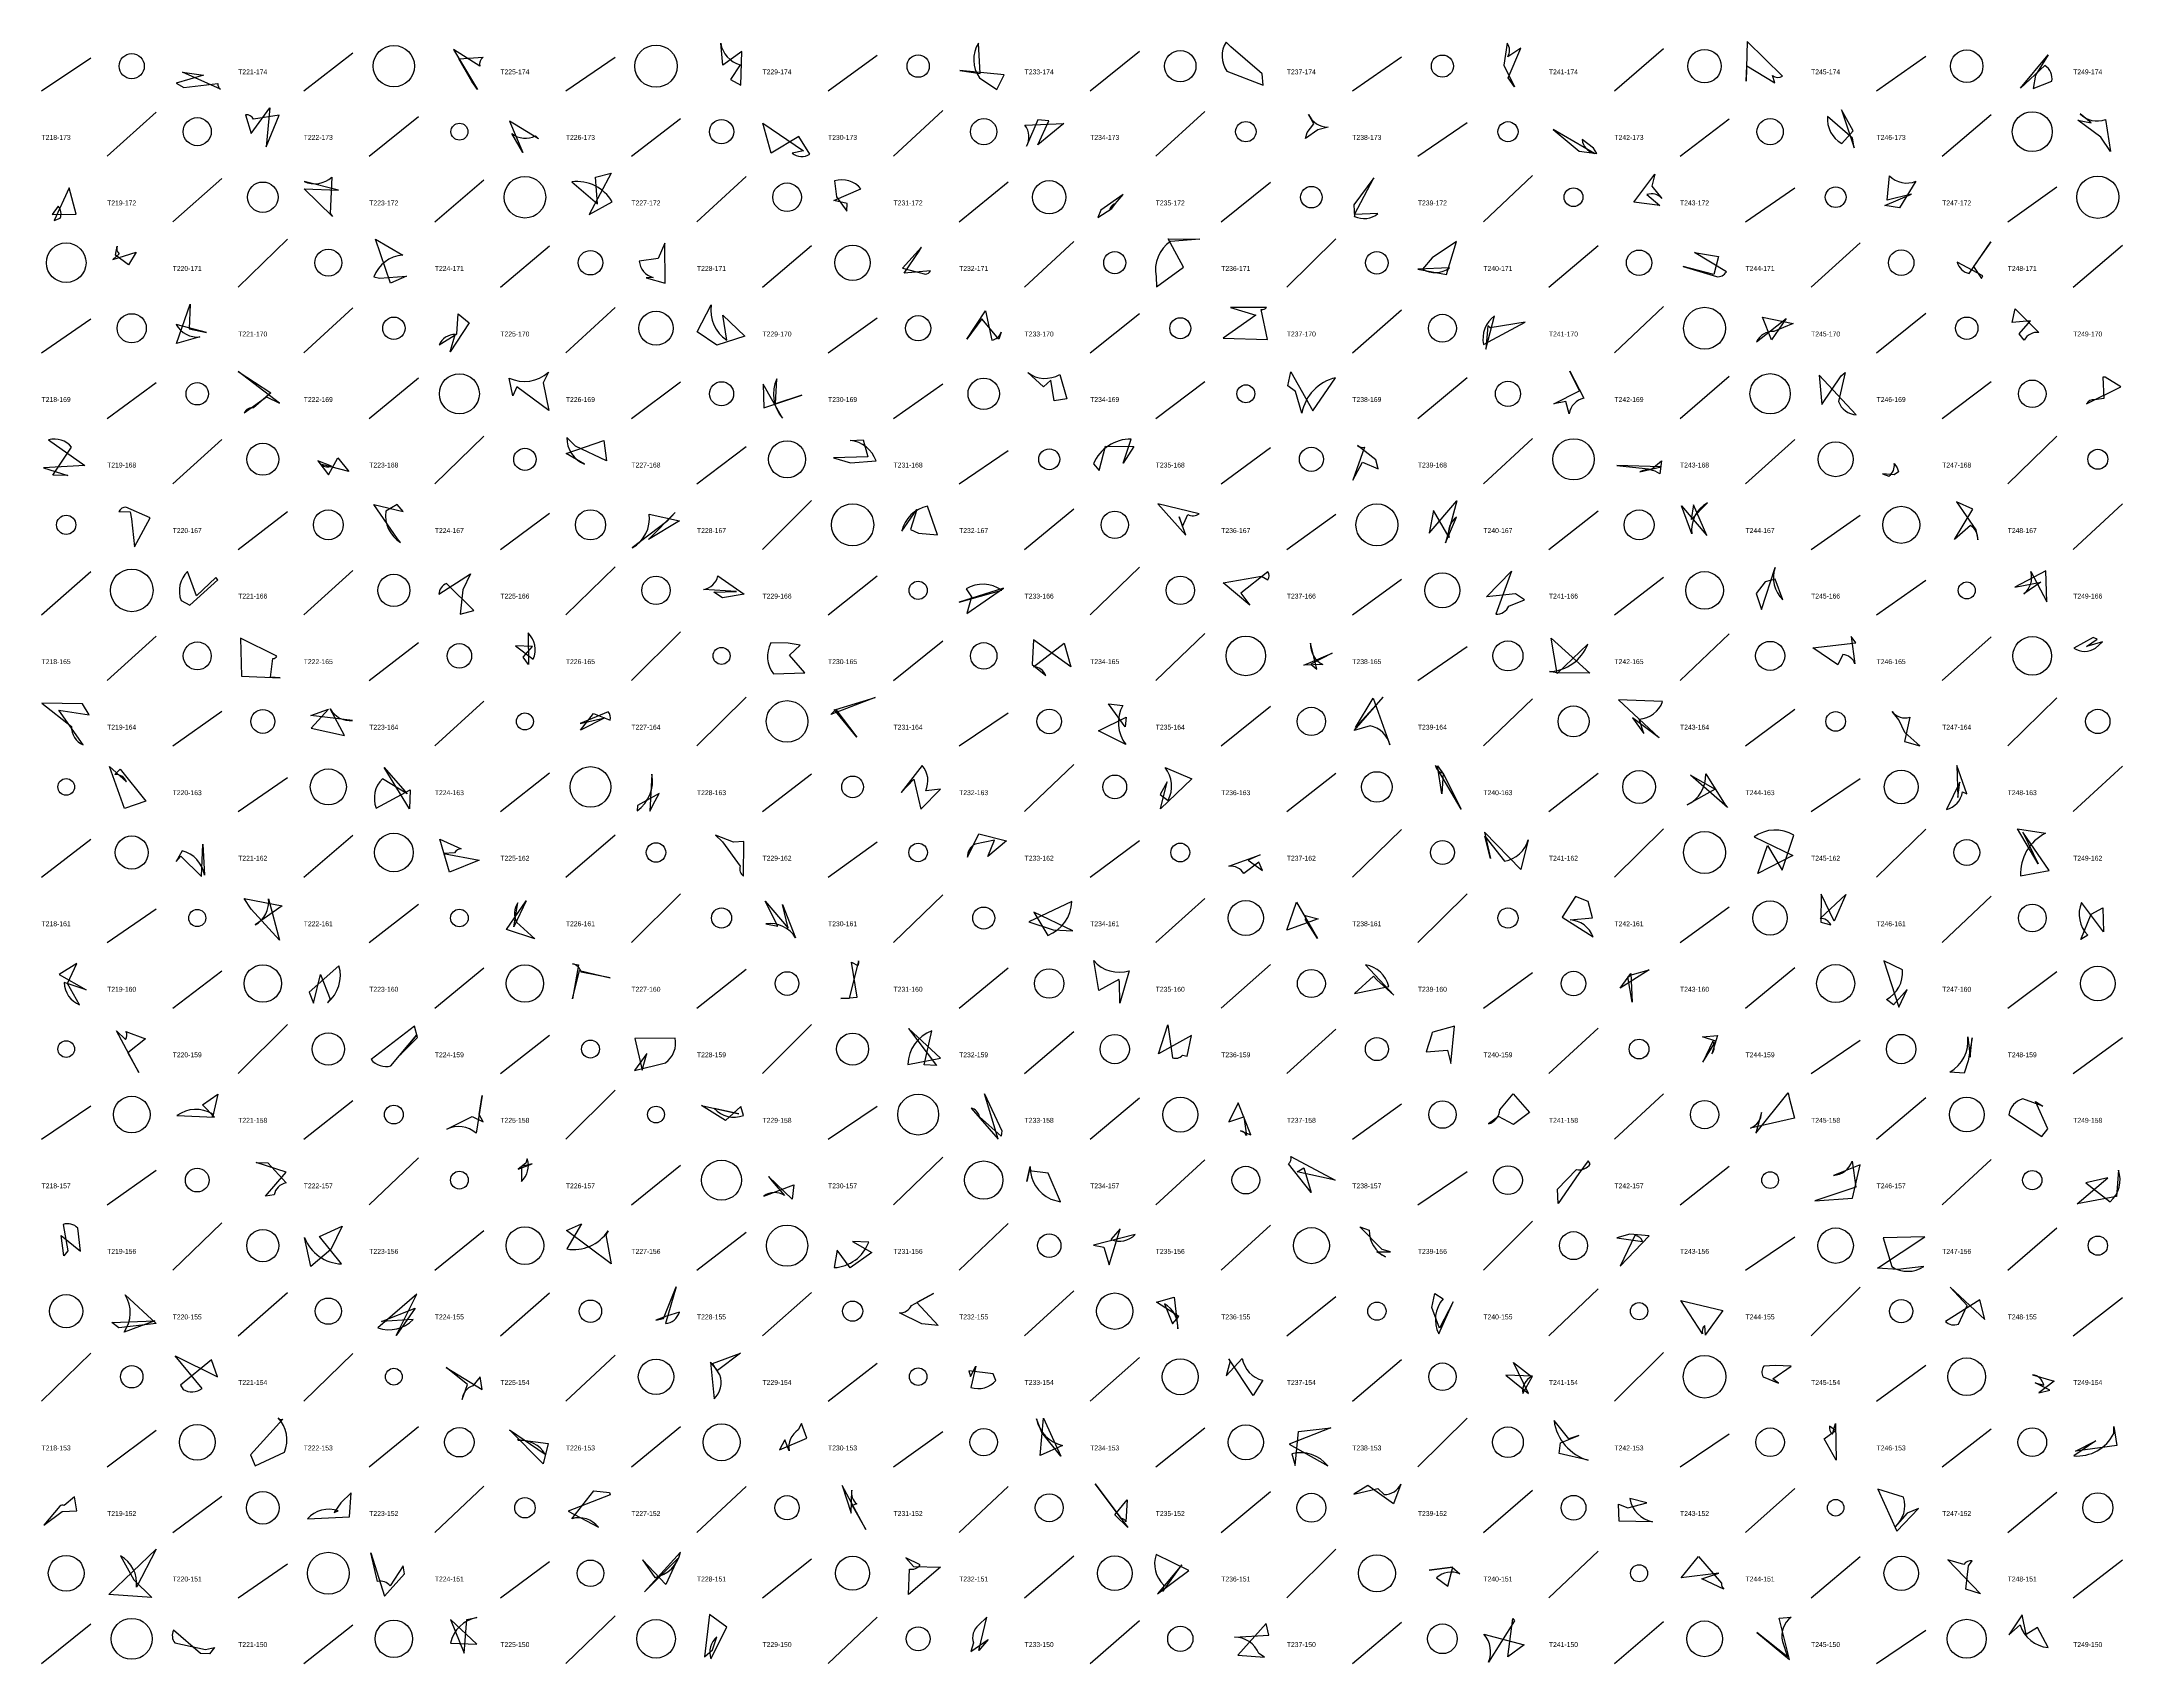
# Model space of a CAD drawing. Header units: millimetres. Extents: x -1 to 9990, y 0 to 15990.
# Drawn here: x 8720 to 9990, y 6000 to 6990 of the extents above; entities that cross this region are included whole.
import ezdxf

# ---------------------------------------------------------------- set-up
doc = ezdxf.new("R2010")
doc.units = ezdxf.units.MM
doc.layers.add('TEXT', color=3, linetype='Continuous')
doc.layers.add('WALL', color=1, linetype='Continuous')

msp = doc.modelspace()

# ---------------------------------------------------------------- linework, layer by layer
for points in [[(8982.5, 6965.6), (8974.7, 6979.5), (8989.4, 6980.4, 0.3), (8987.4, 6975), (8971.4, 6985.2), (8986.1, 6960.8)], [(9147.4, 6984), (9135.7, 6975.5), (9134.5, 6989, 0.3), (9146.4, 6975.9), (9140.5, 6966.9), (9146.8, 6963.4)], [(9280.4, 6972.4), (9292.8, 6970.5), (9291.8, 6989.1, 0.3), (9292.4, 6967.9), (9303.1, 6960.7), (9307.5, 6969.7)], [(9463.4, 6971.7), (9445.9, 6986.8), (9442.9, 6989.7, 0.3), (9443.5, 6972), (9465.5, 6963.3), (9464.9, 6970.4)], [(9615.2, 6967.8), (9622.8, 6986), (9614.9, 6980.6, 0.3), (9614.6, 6989), (9612.4, 6975.6), (9619, 6962.3)], [(9760.8, 6975.1), (9777.9, 6964.8), (9776.4, 6969.2, 0.3), (9782.6, 6968.8), (9761, 6990), (9760.4, 6965.8)], [(9936.9, 6969.5), (9935.5, 6961.4), (9947, 6965.8, 0.3), (9942.7, 6975.3), (9927.9, 6961.5), (9944.8, 6982)], [(8802.2, 6964.7), (8806.9, 6962), (8827.6, 6964.4, 0.3), (8829.2, 6961), (8805.9, 6971.3), (8818.8, 6969.4)], [(8857.1, 6925.8), (8865, 6945), (8849.4, 6942.6, 0.3), (8844.5, 6945.3), (8848, 6933.9), (8859.3, 6949.5)], [(9826.3, 6925.2), (9825.3, 6931.1), (9810.1, 6944.3, 0.3), (9818.7, 6927.8), (9825.7, 6935.5), (9818.6, 6948.3)], [(9005.5, 6941.5), (9013.7, 6922.3), (9007, 6933.9, 0.3), (9021.5, 6932.5), (9023.3, 6930.6), (9008.7, 6939.6)], [(9160.2, 6940.2), (9185, 6923.3), (9178, 6921.9, 0.3), (9188.9, 6921.2), (9182.2, 6932.1), (9165.2, 6921.9)], [(9334.7, 6941.7), (9328, 6942.3), (9321.2, 6926.1, 0.3), (9320.2, 6938.9), (9344, 6939.9), (9328, 6927)], [(9492.5, 6934.4), (9496.4, 6939.8), (9493.3, 6945.5, 0.3), (9505.2, 6937.8), (9498.9, 6936.1), (9491.4, 6930.9)], [(9669.3, 6921.6), (9667.1, 6925), (9660.2, 6930.2, 0.3), (9667.8, 6921.6), (9642.5, 6936.4), (9658.5, 6923.2)], [(9962.9, 6942), (9970.9, 6940.3), (9964.3, 6945.9, 0.3), (9979.6, 6942.4), (9982.8, 6923), (9976.8, 6931.7)], [(9067.7, 6909.7), (9054.3, 6884.4), (9068.2, 6892.2, 0.3), (9043.7, 6904.4), (9059.2, 6890.9), (9058, 6907.3)], [(9704.6, 6909.1), (9702.9, 6901.7), (9709, 6894.2, 0.3), (9699.8, 6896.6), (9707.7, 6889.9), (9691.9, 6891.9)], [(8736.9, 6900.8), (8727.6, 6880.7), (8731.3, 6882.3, 0.3), (8730.1, 6889.5), (8726.5, 6884.4), (8741.1, 6884.6)], [(8880.3, 6900.1), (8901.3, 6899.3), (8880.2, 6904.5, 0.3), (8897.2, 6907.3), (8896.2, 6885), (8897.5, 6883.3)], [(9211.7, 6891.2), (9203.6, 6893), (9220.1, 6900.1, 0.3), (9203.9, 6904.9), (9205.1, 6895.2), (9211.5, 6886.5)], [(9364.6, 6882.6), (9373.2, 6888.1), (9375.4, 6891.2, 0.3), (9371.8, 6886.8), (9380.1, 6896.7), (9366.4, 6887)], [(9520.9, 6890.4), (9521.3, 6883), (9521.4, 6883.3, 0.3), (9535.6, 6885), (9521.4, 6884.5), (9533.2, 6906.8)], [(9861.2, 6896.8), (9846.5, 6893.1), (9847.8, 6908, 0.3), (9864, 6904.7), (9853.9, 6888.5), (9845.1, 6889.9)], [(8773, 6853.8), (8765.1, 6859.6), (8766.1, 6865.1, 0.3), (8767.3, 6860.5), (8763.5, 6856.9), (8777.7, 6861.5)], [(8933, 6842.5), (8923.8, 6869.3), (8940.4, 6859.7, 0.3), (8922.8, 6846.3), (8926.2, 6845.6), (8942.7, 6846.8)], [(9100.3, 6867), (9096.4, 6857.5), (9084.7, 6856, 0.3), (9093.2, 6845.9), (9089, 6845.8), (9100.5, 6842.6)], [(9257, 6864.4), (9245.5, 6851.7), (9259.4, 6848.1, 0.3), (9262.5, 6850), (9246.4, 6848.6), (9255.6, 6862)], [(9407.6, 6869.6), (9426.9, 6869.3), (9409.1, 6868, 0.3), (9400.2, 6846.5), (9400.4, 6840.2), (9416.9, 6852.3)], [(9583.5, 6868), (9568.8, 6857.9), (9562.9, 6851, 0.3), (9579.3, 6851.8), (9560, 6851), (9577.4, 6847.8)], [(9740.6, 6847.8), (9721.9, 6852.7), (9742.2, 6846.5, 0.3), (9748.3, 6849.5), (9728.9, 6861.2), (9743.5, 6858.8)], [(9904, 6845.3), (9904.8, 6847.1), (9889.2, 6855.4, 0.3), (9896.5, 6848.4), (9909.8, 6867.8), (9899.2, 6852.8)], [(8810, 6814.6), (8820.6, 6812.5), (8802.1, 6817.3, 0.3), (8816.6, 6809.7), (8802.3, 6805.7), (8810.6, 6829.8)], [(8980.9, 6818.4), (8969.3, 6800.7), (8972.5, 6811.2, 0.3), (8962.6, 6804.8), (8973.4, 6811.6), (8974.3, 6823.9)], [(9132.1, 6804.6), (9120.1, 6812.9), (9128.7, 6829.2, 0.3), (9138.2, 6807.8), (9135.7, 6822.9), (9149.2, 6810.2)], [(9284.7, 6808.3), (9296.2, 6825.6), (9299.9, 6807.7, 0.3), (9305.6, 6812.7), (9304.3, 6808.4), (9293.9, 6820.8)], [(9441.2, 6809), (9468.2, 6808.2), (9464.4, 6826.4, 0.3), (9467.6, 6827.7), (9445.6, 6827.7), (9461.1, 6822.9)], [(9602.7, 6816.4), (9601.5, 6802.3), (9606.8, 6822.5, 0.3), (9600.1, 6805.1), (9625.4, 6818.8), (9604.1, 6815.2)], [(9770.3, 6821.7), (9789, 6817.9), (9777.2, 6813, 0.3), (9766.6, 6806.7), (9784.7, 6821), (9775.8, 6808)], [(9922.7, 6818.5), (9924.5, 6826.9), (9939.1, 6812.4, 0.3), (9930, 6807.8), (9926.9, 6811.6), (9934, 6819.6)], [(8840, 6788.6), (8860, 6775.5), (8849.3, 6766.5, 0.3), (8843.7, 6763.4), (8857.3, 6773.2), (8865.2, 6769.3)], [(9010.1, 6779.2), (9007.7, 6773.7), (9005.3, 6784.6, 0.3), (9029.4, 6788.2), (9026.2, 6781.7), (9029.6, 6764.8)], [(9184.1, 6774.1), (9167.9, 6768.8), (9168.7, 6784.2, 0.3), (9172.2, 6760.1), (9160.5, 6780.9), (9160.8, 6766.4)], [(9335.9, 6783.4), (9331.4, 6779.3), (9321.9, 6787.9, 0.3), (9341.4, 6786.8), (9345.7, 6771.9), (9338.1, 6770.7)], [(9482.4, 6788.3), (9495.9, 6764.5), (9509.8, 6784.8, 0.3), (9489.2, 6763.2), (9485.3, 6776.3), (9480.6, 6779.8)], [(9658.7, 6776.8), (9652.8, 6788.9), (9661.2, 6772.3, 0.3), (9652.3, 6762.8), (9650.3, 6770.2), (9642.9, 6768.8)], [(9818.4, 6786), (9820.7, 6788), (9816.7, 6770.3, 0.3), (9827.6, 6762.2), (9805, 6786.3), (9806.6, 6768.5)], [(9978.1, 6785.1), (9978.7, 6772.1), (9973.1, 6771.4, 0.3), (9968.1, 6768.9), (9989, 6779.3), (9979.5, 6785.2)], [(8736, 6725.2), (8726.9, 6725.3), (8738.3, 6742.4, 0.3), (8724.3, 6746.8), (8746.3, 6731.2), (8721.2, 6729.9)], [(9064.8, 6734), (9045.8, 6743), (9040.5, 6748.4, 0.3), (9051.3, 6732), (9040.1, 6738.5), (9063.2, 6746.4)], [(9203.3, 6736), (9213.8, 6732.9), (9229.3, 6734.1, 0.3), (9213.5, 6746.4), (9221.5, 6746.9), (9224.3, 6736.5)], [(9386.6, 6742.8), (9380.1, 6732.7), (9385, 6747.4, 0.3), (9362, 6732.3), (9365.4, 6728.1), (9369.4, 6743)], [(8900.7, 6735.9), (8907.5, 6727.5), (8891, 6731.8, 0.3), (8896.9, 6730.8), (8888.5, 6734), (8895.2, 6725.6)], [(9535.8, 6729.1), (9534.3, 6734.6), (9523.1, 6743.5, 0.3), (9527.5, 6742.5), (9520.3, 6722.3), (9526.3, 6733.3)], [(9702.6, 6728.9), (9708.8, 6734), (9707.6, 6726.1, 0.3), (9695.4, 6727.3), (9708.4, 6730.5), (9681.4, 6731.3)], [(9850.7, 6725.6), (9843.5, 6726.2), (9847.5, 6724.8, 0.3), (9850.7, 6732.4), (9852.5, 6729.7), (9853.4, 6727.3)], [(8776.6, 6681.6), (8786.2, 6699.2), (8771.4, 6705.8, 0.3), (8767.2, 6703.1), (8774.1, 6703), (8774.9, 6698.7)], [(8940.6, 6703.1), (8937, 6707.4), (8930.1, 6703.3, 0.3), (8939.1, 6684.3), (8937.3, 6686.5), (8922.8, 6707.5)], [(9255.3, 6690), (9266.9, 6688.9), (9260.7, 6706.3, 0.3), (9245.1, 6691.1), (9254.2, 6704.4), (9250.3, 6692.2)], [(9414.3, 6699.8), (9416.4, 6693.9), (9419.6, 6701.4, 0.3), (9426.5, 6701.7), (9401.2, 6707.9), (9418.4, 6688.7)], [(9583.8, 6709.6), (9576.9, 6684.1), (9583.5, 6699.6, 0.3), (9579, 6687.3), (9569.6, 6703.8), (9566.8, 6689.9)], [(9728.3, 6707.3), (9726.8, 6698.2), (9736.7, 6708.5, 0.3), (9727.2, 6689.6), (9721, 6706.6), (9736.4, 6688.4)], [(9888.8, 6709), (9900.6, 6692), (9901.7, 6685.9, 0.3), (9897.2, 6694.6), (9887.5, 6686.1), (9898.7, 6704.6)], [(9106.6, 6702.5), (9101.7, 6697), (9080.4, 6680.9, 0.3), (9090.9, 6701.5), (9109.3, 6697.4), (9090.5, 6686)], [(9766.4, 6653), (9769.7, 6643.3), (9778.1, 6669, 0.3), (9782.8, 6649.3), (9778.1, 6661.8), (9772, 6660.2)], [(8826.4, 6662.9), (8814.6, 6651.7), (8809.1, 6666.5, 0.3), (8805.1, 6648.8), (8810.4, 6646), (8827.6, 6661.5)], [(8975.4, 6640.5), (8983.8, 6642.8), (8967.2, 6659.2, 0.3), (8962.5, 6652.6), (8981.7, 6665.1), (8977.1, 6655.4)], [(9130.2, 6654), (9144.1, 6654.4), (9124, 6655.5, 0.3), (9132.8, 6663.9), (9148.8, 6652.7), (9135.5, 6650.5)], [(9307, 6656.3), (9280, 6647.8), (9306, 6655.1, 0.3), (9284.2, 6655.9), (9287.6, 6651), (9284.7, 6640.8)], [(9441.1, 6659.5), (9464.6, 6663.7), (9468.5, 6661.5, 0.3), (9468.5, 6666.4), (9451.9, 6653.2), (9457.5, 6645.9)], [(9601.8, 6651.1), (9617.2, 6666.7), (9607.5, 6640.4, 0.3), (9615.6, 6645.4), (9625.1, 6649.3), (9619.5, 6652.9)], [(9924.4, 6656.9), (9940.3, 6660.1), (9929.9, 6652.8, 0.3), (9934.1, 6666.5), (9943.8, 6648), (9943.2, 6667)], [(8865.6, 6601.7), (8859.6, 6602.1), (8861.1, 6613.4, 0.3), (8863.6, 6614.9), (8841.3, 6625.9), (8842.1, 6602.7)], [(9019.6, 6620.8), (9009.2, 6621.2), (9020.1, 6613, 0.3), (9017, 6629), (9017.1, 6609.7), (9013.9, 6614.2)], [(9183, 6621.6), (9175.6, 6622.7), (9165.1, 6622.9, 0.3), (9166.7, 6604), (9185.8, 6604.7), (9176.4, 6615.5)], [(9325.3, 6624.9), (9324.6, 6609.7), (9332.9, 6603, 0.3), (9325.3, 6608.4), (9344.2, 6622.7), (9348.2, 6608.3)], [(9494.6, 6609.9), (9498.3, 6606.9), (9494.5, 6622.8, 0.3), (9501.9, 6609.7), (9490.3, 6609.4), (9507.6, 6616.6)], [(9665, 6604.4), (9644.8, 6604.6), (9640.3, 6605.4, 0.3), (9663.7, 6622.2), (9645.1, 6604.2), (9641.3, 6625.9)], [(9827.4, 6622.9), (9824.5, 6626.8), (9826.7, 6610.1, 0.3), (9819.4, 6615.9), (9816.4, 6609.5), (9801, 6619.9)], [(9974.7, 6625.2), (9972.1, 6626.3), (9960.4, 6619.7, 0.3), (9973.5, 6619.8), (9977.9, 6623.6), (9968, 6620.8)], [(8745, 6585.8), (8720.2, 6586.2), (8738.2, 6572, 0.3), (8745.4, 6560.7), (8730.6, 6581.9), (8749.1, 6579)], [(8884.5, 6570.8), (8904.9, 6566.5), (8896.2, 6582.6, 0.3), (8909.7, 6575.6), (8884.4, 6578.6), (8895, 6582.5)], [(9048.9, 6569.7), (9056.9, 6579.8), (9067, 6575.8, 0.3), (9065.7, 6580.8), (9048.8, 6573.7), (9063.8, 6577.1)], [(9204.7, 6582.2), (9217.5, 6565.4), (9203.7, 6582.2, 0.3), (9204.7, 6582.2), (9228.7, 6589.7), (9201.8, 6579.3)], [(9381.3, 6571.7), (9371.2, 6585.7), (9379.9, 6584.7, 0.3), (9381.8, 6560.9), (9365, 6569.3), (9382, 6577.7)], [(9522, 6571.2), (9532.8, 6589.1), (9542.9, 6560.7, 0.3), (9530.8, 6572.3), (9521.1, 6569.5), (9538.9, 6589.9)], [(9691, 6577.2), (9698, 6567.7), (9695.1, 6576.4, 0.3), (9709.4, 6587.2), (9682.4, 6588.1), (9707.3, 6565)], [(9857.2, 6568.2), (9853.5, 6576), (9849.4, 6581, 0.3), (9860.2, 6577.5), (9857, 6562.8), (9866.4, 6560)], [(8770.6, 6521.9), (8761.4, 6547.4), (8771.8, 6538.2, 0.3), (8764.6, 6542.7), (8768, 6545.8), (8783.6, 6526.4)], [(8929, 6546.9), (8943.1, 6530.9), (8928, 6539.9, 0.3), (8924.2, 6522.1), (8944.9, 6533.2), (8944.6, 6521.6)], [(9097, 6531.1), (9083.8, 6523.7), (9083.4, 6520.5, 0.3), (9092.5, 6542.8), (9091.2, 6520.3), (9094.4, 6526.5)], [(9256.6, 6521.5), (9268.6, 6533.7), (9259.6, 6532.7, 0.3), (9257.4, 6548.1), (9244.7, 6531.6), (9252.3, 6539.7)], [(9407, 6538.2), (9402.8, 6530.3), (9407.6, 6526.8, 0.3), (9405.7, 6546.9), (9422, 6540), (9402.9, 6521.7)], [(9575.7, 6542.8), (9586.5, 6521.5), (9570.7, 6548, 0.3), (9575.5, 6543.4), (9574.6, 6530.8), (9571.9, 6547.9)], [(9726.3, 6542.1), (9741.4, 6533.7), (9724.4, 6524, 0.3), (9735.7, 6543), (9747.5, 6524.1), (9748.9, 6522.4)], [(9889.5, 6528.6), (9890.8, 6538), (9882.6, 6521.2, 0.3), (9892.4, 6532), (9895.1, 6530.8), (9889, 6548.1)], [(8969, 6482.9), (8963.1, 6503.2), (8976.1, 6497.2, 0.3), (8972.1, 6494.8), (8965.2, 6494.3), (8987.1, 6490.3)], [(9131.4, 6505.5), (9135.6, 6501.4), (9146.3, 6486.6, 0.3), (9148.4, 6480.5), (9148.6, 6501.7), (9142.3, 6501.2)], [(9297.5, 6492.5), (9301.5, 6502.5), (9289.7, 6500.1, 0.3), (9285.2, 6492.2), (9292.1, 6506.3), (9309, 6502.1)], [(9604.3, 6491.4), (9600.9, 6504.9), (9612.9, 6489.8, 0.3), (9627.3, 6502.8), (9622.8, 6484.6), (9600.7, 6507.3)], [(9773.4, 6499.3), (9782.4, 6484.3), (9789.5, 6505.6, 0.3), (9765.2, 6504.5), (9788.8, 6493.2), (9767.4, 6482.2)], [(9938.6, 6488), (9925.9, 6509.4), (9943, 6506.7, 0.3), (9927.9, 6480.7), (9945.4, 6484.1), (9929.2, 6507.3)], [(8817.6, 6480.4), (8818.3, 6500), (8819.4, 6481.1, 0.3), (8805.7, 6496.1), (8802.1, 6489.4), (8804.9, 6492.8)], [(9465.2, 6484), (9462.9, 6489), (9453.8, 6482.1, 0.3), (9444.7, 6486.6), (9463.8, 6493.5), (9456.5, 6490.3)], [(8843.6, 6466.9), (8866.8, 6462.4), (8850.4, 6450.8, 0.3), (8858.5, 6466.7), (8865.2, 6441.5), (8847.8, 6460.4)], [(9015.8, 6465.5), (9008.2, 6449.7), (9010.7, 6464.2, 0.3), (9009.9, 6452.4), (9021, 6442.3), (9003.7, 6448)], [(9175.6, 6448.8), (9172.3, 6463.3), (9180.2, 6442.9, 0.3), (9162.1, 6451.4), (9169.3, 6450), (9161.7, 6465.2)], [(9349.4, 6447.2), (9325.7, 6458.6), (9334.1, 6444.4, 0.3), (9348.8, 6465.1), (9322.6, 6452.7), (9337.3, 6447.8)], [(9485.9, 6464.6), (9498.7, 6442.4), (9491.3, 6454.2, 0.3), (9491.2, 6456.5), (9499.2, 6454.5), (9480.1, 6447.6)], [(9656.2, 6468.2), (9648, 6455.5), (9666.9, 6443.5, 0.3), (9652.9, 6453.8), (9666.6, 6455.1), (9664, 6465.1)], [(9806.1, 6469.6), (9806, 6452.4), (9812, 6450.9, 0.3), (9805.5, 6454.7), (9821.3, 6469.3), (9814, 6453)], [(9978, 6461.2), (9978.5, 6446.5), (9965, 6464.4, 0.3), (9968.9, 6444.5), (9964.7, 6441.8), (9970.9, 6457.4)], [(8730.8, 6420.6), (8747.2, 6411.2), (8733.8, 6415.6, 0.3), (8743.2, 6402), (8735.8, 6415), (8741.5, 6427.2)], [(9048.2, 6422.9), (9067, 6418.5), (9049.3, 6421.9, 0.3), (9044, 6427), (9047.6, 6426.5), (9044, 6405.6)], [(9217.7, 6406.7), (9214.4, 6428.1), (9218.1, 6426.1, 0.3), (9218.6, 6428.8), (9212.9, 6405.9), (9207.8, 6405.8)], [(9377.4, 6417.4), (9365.3, 6410.7), (9362.2, 6429, 0.3), (9383.8, 6422.8), (9378, 6403), (9377.9, 6416.1)], [(9533, 6419.6), (9521.4, 6408.9), (9542.2, 6413.2, 0.3), (9528.1, 6426.5), (9545.4, 6407.8), (9535, 6417.3)], [(9858.6, 6411.4), (9850.2, 6402), (9846, 6405.3, 0.3), (9855.8, 6423.3), (9844.5, 6428.9), (9853.6, 6400.6)], [(8890.3, 6420.6), (8896.2, 6405.4), (8894.5, 6403.3, 0.3), (8901.5, 6425.9), (8883.2, 6409.8), (8885.9, 6403.1)], [(9690, 6421.2), (9690.7, 6403.6), (9688.1, 6419, 0.3), (9689.6, 6420.2), (9701.2, 6423.3), (9683.4, 6412.1)], [(8949.4, 6382.1), (8947.6, 6389), (8921.1, 6368.7, 0.3), (8933.2, 6364.7), (8949.1, 6383.7), (8938.8, 6371.4)], [(9401.6, 6372.1), (9407.4, 6389.7), (9410.2, 6369.7, 0.3), (9416.3, 6371.2), (9419.2, 6370.7), (9421.9, 6383.2)], [(9580.1, 6366.1), (9582.4, 6389), (9569.1, 6385.3, 0.3), (9568.5, 6384), (9565.1, 6373.4), (9578.1, 6374.4)], [(8779.4, 6360.7), (8765.8, 6386.2), (8771.1, 6380.8, 0.3), (8771.5, 6385.7), (8783.5, 6381.2), (8772.7, 6372.6)], [(9089.4, 6372.3), (9081.9, 6362), (9100.7, 6366.6, 0.3), (9106.7, 6381.7), (9082, 6381.5), (9086.6, 6362.1)], [(9266.2, 6365), (9258.6, 6365.3), (9263.4, 6386.2, 0.3), (9248.7, 6365.6), (9268.6, 6369.5), (9249.1, 6387.5)], [(9733.7, 6382.5), (9742.9, 6383.2), (9739.4, 6372, 0.3), (9740.1, 6379.9), (9734, 6367), (9741.9, 6379.9)], [(9895.8, 6367.9), (9893.4, 6360.2), (9884.6, 6360.9, 0.3), (9895.6, 6382.5), (9897.1, 6370.1), (9898.4, 6381.9)], [(8827.6, 6347.5), (8824.4, 6333.3), (8824.3, 6335.4, 0.3), (8802.6, 6334.4), (8825.5, 6333.5), (8818.1, 6340.9)], [(8987, 6335), (8988.9, 6346.7), (8985.2, 6323.6, 0.3), (8967.3, 6326.1), (8982.8, 6333.9), (8989.5, 6330.6)], [(9122.7, 6340.5), (9145.5, 6335.4), (9130.5, 6338.7, 0.3), (9148.3, 6334.4), (9146.7, 6340), (9137.4, 6331.4)], [(9306, 6325), (9305.7, 6321.8), (9292.5, 6333.7, 0.3), (9287.3, 6338.9), (9303.8, 6320.1), (9295.4, 6347.6)], [(9444.6, 6330.5), (9453.8, 6333.7), (9455.4, 6322.2, 0.3), (9451.7, 6325), (9458, 6322.7), (9450.4, 6342.2)], [(9618.3, 6328.9), (9609.3, 6333.8), (9603.2, 6329.3, 0.3), (9610.1, 6337.9), (9618.2, 6347.7), (9628.1, 6336.2)], [(9786.7, 6345.3), (9789.9, 6332.9), (9763, 6326.8, 0.3), (9769.8, 6336.3), (9766.2, 6323.6), (9786, 6348.3)], [(9937, 6342.9), (9941.4, 6340.2), (9929.2, 6344.7, 0.3), (9920.7, 6334.9), (9940.8, 6321.7), (9944.4, 6326.4)], [(8850.9, 6305.8), (8858, 6305.6), (8869.2, 6293.3, 0.3), (8861.9, 6286), (8856.6, 6285.3), (8869.3, 6299.8)], [(9019.5, 6304.9), (9012.9, 6303.4), (9012.8, 6294.2, 0.3), (9016.4, 6307.9), (9015.5, 6305.4), (9010.8, 6301.7)], [(9322.7, 6300.6), (9321.4, 6294.1), (9323.4, 6303.3, 0.3), (9336, 6283.4), (9341.9, 6281.8), (9334.4, 6299.2)], [(9490.3, 6302.6), (9494.8, 6287.5), (9481.1, 6304.9, 0.3), (9482.4, 6309.4), (9509.5, 6295), (9486.3, 6300.1)], [(9645.7, 6280.7), (9645.3, 6289.4), (9656.9, 6301.4, 0.3), (9665.2, 6304.9), (9664, 6306.8), (9658.3, 6299)], [(9825.3, 6284), (9829.9, 6304.3), (9813.7, 6297.9, 0.3), (9825, 6306.5), (9827.4, 6290.6), (9802.3, 6282.3)], [(9981.1, 6296.4), (9967.7, 6293.3), (9982.6, 6281.8, 0.3), (9987.6, 6301.1), (9986.5, 6285), (9962.3, 6280.6)], [(9163.7, 6297.2), (9165.9, 6294.3), (9173.5, 6285.7, 0.3), (9160.8, 6285.3), (9179.1, 6292.1), (9178.1, 6283.4)], [(8731.9, 6261.1), (8743.8, 6251.7), (8742.1, 6265.7, 0.3), (8733.1, 6267.9), (8736, 6251.8), (8733.5, 6248.8)], [(8896.5, 6252.6), (8884.3, 6242.3), (8880.5, 6259.9, 0.3), (8903.1, 6243.8), (8889.7, 6260.5), (8903.5, 6266.9)], [(9040.4, 6264.2), (9049.6, 6268.3), (9040.5, 6253, 0.3), (9065.7, 6264), (9064.3, 6261.6), (9067.7, 6244)], [(9371.5, 6243.2), (9378.2, 6265.2), (9372.7, 6258.7, 0.3), (9387.5, 6261.8), (9362.1, 6255.3), (9368.3, 6254.1)], [(9538.3, 6252.6), (9524.6, 6266.5), (9530.3, 6264.5, 0.3), (9540.3, 6248.1), (9534.9, 6251.2), (9543.2, 6251.3)], [(9689.3, 6262.1), (9681.4, 6259.7), (9697.2, 6257.6, 0.3), (9692.5, 6261.1), (9683.4, 6242.5), (9701.2, 6261)], [(9213.5, 6241.5), (9205.6, 6252.2), (9203.7, 6241.6, 0.3), (9224.8, 6257.1), (9214.9, 6257.5), (9226.8, 6250.8)], [(9869.4, 6260.4), (9843.9, 6259.7), (9849.3, 6242.2, 0.3), (9868.8, 6242.3), (9852.9, 6240.4), (9840.5, 6241.3)], [(8762.9, 6208), (8789.2, 6209.2), (8770.3, 6202.1, 0.3), (8771, 6224.9), (8790, 6207.4), (8767.1, 6204.9)], [(8936.5, 6200.1), (8949.1, 6225.3), (8925.3, 6204.9, 0.3), (8946.8, 6209.9), (8927.4, 6208.8), (8947.9, 6216.8)], [(9099.6, 6210.5), (9107.2, 6229.8), (9100.7, 6207.4, 0.3), (9109.3, 6214.4), (9101.5, 6211.9), (9094.9, 6209.6)], [(9267.2, 6206.2), (9257.3, 6207.2), (9243.7, 6214, 0.3), (9250.9, 6218.5), (9264.3, 6225.7), (9254.2, 6220.3)], [(9400.5, 6220.4), (9411.3, 6223.5), (9413.4, 6204.2, 0.3), (9405.3, 6219.5), (9410.2, 6207.3), (9414.2, 6211.7)], [(9568.6, 6217.2), (9570.4, 6225.7), (9575.4, 6222.6, 0.3), (9572.7, 6201.2), (9581.5, 6220.7), (9573.1, 6204.7)], [(9906.1, 6210), (9903, 6222), (9882, 6208.7, 0.3), (9889.9, 6207.1), (9895.2, 6218.5), (9884.9, 6229.7)], [(9736.2, 6201.6), (9735.6, 6200.4), (9735.1, 6206.3, 0.3), (9733.8, 6201.1), (9720.6, 6221.5), (9746.2, 6215.4)], [(8823.7, 6185.4), (8804.8, 6169.8), (8806.3, 6167.2, 0.3), (8818, 6167.9), (8801.6, 6187.8), (8827.4, 6175)], [(9132.6, 6178.8), (9128.3, 6183.8), (9130.4, 6161.4, 0.3), (9134, 6176.1), (9129.5, 6183), (9146.5, 6189.4)], [(9445.5, 6184.5), (9442.9, 6175.6), (9452.8, 6186.2, 0.3), (9465.3, 6172.8), (9459.5, 6163.6), (9444.7, 6186)], [(8988.8, 6167.1), (8987.6, 6175), (8983.1, 6169.4, 0.3), (8976.6, 6161.1), (8979.9, 6170.3), (8966.9, 6180.7)], [(9287, 6175.2), (9290.3, 6181.5), (9287.2, 6168.5, 0.3), (9302.5, 6172.7), (9300.8, 6176.7), (9285.9, 6178.5)], [(9627.6, 6164.7), (9618.4, 6183.7), (9629.4, 6175.2, 0.3), (9624, 6164.8), (9630, 6175.4), (9613.6, 6175.9)], [(9787.9, 6181.5), (9778, 6181.9), (9771.1, 6181.4, 0.3), (9770.7, 6175), (9780.1, 6171), (9776.6, 6173.8)], [(9945.7, 6166.7), (9936.8, 6171.2), (9942.1, 6169.9, 0.3), (9935.1, 6176.2), (9948.3, 6172.2), (9939.1, 6165.1)], [(8847.4, 6127.4), (8850.4, 6120.5), (8868.2, 6128.9, 0.3), (8864.3, 6149.9), (8865.3, 6148.9), (8867.2, 6149)], [(9342, 6126.4), (9330.4, 6140.9), (9327.3, 6149.2, 0.3), (9343, 6133.1), (9329.4, 6126.8), (9331.5, 6149.6)], [(9658.3, 6139.1), (9652.1, 6137), (9643.1, 6148.2, 0.3), (9664, 6124.1), (9646.3, 6128.2), (9647, 6134.7)], [(9026.2, 6121.8), (9005.5, 6142.6), (9027.3, 6127.7, 0.3), (9010.8, 6136), (9010.6, 6136.7), (9029.1, 6134.3)], [(9187, 6137.4), (9183.8, 6146.4), (9181.8, 6142.5, 0.3), (9176.2, 6129.8), (9173.6, 6136.4), (9170.4, 6130.3)], [(9506.9, 6143.7), (9481.4, 6133.9), (9505, 6120.6, 0.3), (9483, 6127.9), (9485.1, 6120.8), (9487.2, 6141.5)], [(9808, 6137), (9814.9, 6142.2), (9811.3, 6144.8, 0.3), (9813, 6139.9), (9815, 6146.5), (9815.3, 6124)], [(9961.3, 6129.6), (9973.8, 6135.8), (9960.3, 6126.6, 0.3), (9984.8, 6140.3), (9984.7, 6144.6), (9986.6, 6133)], [(9375.1, 6090.6), (9382.6, 6099.8), (9381.8, 6086.5, 0.3), (9379, 6088.5), (9363.1, 6109.7), (9383, 6082.9)], [(9521, 6103.2), (9535.6, 6106.7), (9539.5, 6103.1, 0.3), (9549.5, 6109.4), (9545.2, 6097.4), (9529.5, 6108.6)], [(8741.4, 6093.1), (8740, 6101.6), (8733.8, 6096.3, 0.3), (8731.1, 6096), (8721.3, 6084.4), (8732.5, 6092.8)], [(8902.6, 6098), (8898.5, 6092.2), (8901, 6093.1, 0.3), (8882.2, 6088.3), (8908, 6089.4), (8909, 6104.1)], [(9067, 6102.8), (9041.3, 6092.9), (9059.8, 6083.2, 0.3), (9043.7, 6088.3), (9057, 6105.4), (9066.6, 6104.3)], [(9208.7, 6108.6), (9214.2, 6091.7), (9214.6, 6105.8, 0.3), (9217.5, 6097.4), (9214.7, 6096.4), (9223.1, 6081.8)], [(9688.1, 6094.9), (9699.7, 6098.1), (9689.3, 6100.6, 0.3), (9703.2, 6086.4), (9682.8, 6086.8), (9682.4, 6097.1)], [(9865.5, 6094.6), (9858.7, 6091.7), (9851.1, 6083.1, 0.3), (9856.4, 6101.5), (9840.8, 6106.4), (9852.3, 6080.7)], [(8761, 6042), (8790, 6069.7), (8777.9, 6046.6, 0.3), (8768.2, 6065.7), (8776.2, 6051.1), (8787.2, 6040.3)], [(8941.4, 6054.7), (8940.6, 6059.5), (8932.7, 6047.3, 0.3), (8925, 6050), (8920.9, 6067.5), (8929.3, 6041.1)], [(9100.9, 6048.2), (9086.8, 6063.3), (9094.3, 6052.4, 0.3), (9110, 6067.9), (9087.9, 6043.7), (9108.4, 6064)], [(9268.6, 6058.7), (9249.2, 6042.1), (9249.7, 6057.6, 0.3), (9256.2, 6060.1), (9247.4, 6064.4), (9252.1, 6059.2)], [(9401.1, 6042.5), (9420.3, 6056.8), (9400.3, 6066.5, 0.3), (9404.8, 6048), (9404.3, 6043.9), (9416, 6060.2)], [(9566.9, 6057), (9581, 6058.8), (9585.6, 6054.7, 0.3), (9571.4, 6052.2), (9578.3, 6047.2), (9581.4, 6058.7)], [(9720.8, 6052.3), (9731.2, 6065.2), (9745.4, 6049, 0.3), (9746.8, 6045.4), (9733.3, 6051.6), (9743.6, 6055.1)], [(9894.4, 6045.3), (9896.1, 6059.5), (9898.4, 6062.6, 0.3), (9893.3, 6060.4), (9883.4, 6063.3), (9903.5, 6042.4)], [(8822.5, 6005.8), (8816.9, 6006), (8800.5, 6020.2, 0.3), (8801.4, 6012.5), (8820.1, 6008.5), (8825.6, 6009.7)], [(8977.9, 6006.2), (8979.5, 6026.8), (8985.7, 6028, 0.3), (8969.5, 6012.3), (8985.7, 6011.8), (8969.6, 6026.8)], [(9124.5, 6004), (9129.4, 6008.3), (9132.2, 6016.3, 0.3), (9128.4, 6002.7), (9138.3, 6022.1), (9127.7, 6029.8)], [(9292.1, 6007.9), (9297, 6028.2), (9291.8, 6023.3, 0.3), (9288.7, 6012.5), (9287.1, 6007.2), (9297.8, 6014.5)], [(9450.1, 6005.1), (9466.4, 6003.7), (9463, 6006, 0.3), (9448, 6016.1), (9469.1, 6017.3), (9467.5, 6024.4)], [(9617.9, 6027.5), (9619, 6026), (9603.1, 6000.8, 0.3), (9600.2, 6017.8), (9624.8, 6011.4), (9615, 6004)], [(9786.9, 6002.3), (9780.5, 6027.7), (9787.8, 6028.2, 0.3), (9782.6, 6013.3), (9785.7, 6004), (9766.8, 6018.8)], [(9928.8, 6029.7), (9920.7, 6017.4), (9927.6, 6023.5, 0.3), (9944.6, 6009.7), (9938.1, 6021.9), (9931.3, 6017.7)]]:
    msp.add_lwpolyline(points, format="xyb", close=True)
for centre, radius in [((8935, 6975), 12.6), ((9095, 6975), 12.9), ((9735, 6975), 10.2), ((8775, 6975), 7.67), ((9255, 6975), 6.81), ((9415, 6975), 9.58), ((9575, 6975), 6.76), ((9895, 6975), 9.91), ((9935, 6935), 12.2), ((8815, 6935), 8.58), ((8975, 6935), 5.17), ((9135, 6935), 7.4), ((9295, 6935), 8.03), ((9455, 6935), 6.22), ((9615, 6935), 6.14), ((9775, 6935), 8.02), ((8855, 6895), 9.28), ((9015, 6895), 12.7), ((9175, 6895), 8.7), ((9335, 6895), 10.2), ((9495, 6895), 6.58), ((9655, 6895), 5.73), ((9815, 6895), 6.31), ((9975, 6895), 12.9), ((8735, 6855), 12.1), ((8895, 6855), 8.23), ((9055, 6855), 7.48), ((9215, 6855), 10.8), ((9375, 6855), 6.77), ((9535, 6855), 6.88), ((9695, 6855), 7.76), ((9855, 6855), 7.8), ((8775, 6815), 8.9), ((8935, 6815), 6.81), ((9095, 6815), 10.4), ((9255, 6815), 7.69), ((9415, 6815), 6.4), ((9575, 6815), 8.51), ((9735, 6815), 12.8), ((9895, 6815), 6.86), ((8815, 6775), 6.84), ((8975, 6775), 12.2), ((9135, 6775), 7.37), ((9295, 6775), 9.58), ((9615, 6775), 7.69), ((9775, 6775), 12.3), ((9935, 6775), 8.39), ((9455, 6775), 5.48), ((8855, 6735), 9.77), ((9175, 6735), 11.3), ((9655, 6735), 12.6), ((9815, 6735), 10.6), ((9015, 6735), 6.83), ((9335, 6735), 6.38), ((9495, 6735), 7.34), ((9975, 6735), 6.1), ((9215, 6695), 12.9), ((9535, 6695), 12.8), ((9855, 6695), 11.3), ((8735, 6695), 5.88), ((8895, 6695), 9.13), ((9055, 6695), 9.22), ((9375, 6695), 8.29), ((9695, 6695), 9.15), ((8775, 6655), 13), ((8935, 6655), 9.82), ((9095, 6655), 8.64), ((9255, 6655), 5.55), ((9415, 6655), 8.68), ((9575, 6655), 10.7), ((9735, 6655), 11.5), ((9895, 6655), 5.17), ((8815, 6615), 8.53), ((8975, 6615), 7.47), ((9135, 6615), 5.21), ((9295, 6615), 8.1), ((9455, 6615), 12.1), ((9615, 6615), 9.16), ((9775, 6615), 8.89), ((9935, 6615), 11.8), ((8855, 6575), 7.28), ((9015, 6575), 5.19), ((9175, 6575), 12.7), ((9335, 6575), 7.51), ((9495, 6575), 8.65), ((9655, 6575), 9.46), ((9815, 6575), 6.02), ((9975, 6575), 7.42), ((8895, 6535), 11), ((9055, 6535), 12.4), ((9215, 6535), 6.64), ((9375, 6535), 7.26), ((9535, 6535), 9.32), ((9695, 6535), 10), ((9855, 6535), 10.3), ((8735, 6535), 5.09), ((8775, 6495), 10.1), ((8935, 6495), 11.8), ((9735, 6495), 12.8), ((9895, 6495), 7.9), ((9095, 6495), 5.95), ((9255, 6495), 5.63), ((9415, 6495), 5.74), ((9575, 6495), 7.27), ((9455, 6455), 10.7), ((9775, 6455), 10.5), ((8815, 6455), 5.22), ((8975, 6455), 5.38), ((9135, 6455), 6.15), ((9295, 6455), 6.72), ((9615, 6455), 6.17), ((9935, 6455), 8.45), ((8855, 6415), 11.4), ((9015, 6415), 11.4), ((9815, 6415), 11.6), ((9175, 6415), 7.21), ((9335, 6415), 8.99), ((9495, 6415), 8.55), ((9655, 6415), 7.51), ((9975, 6415), 10.6), ((8735, 6375), 5.08), ((8895, 6375), 9.87), ((9055, 6375), 5.47), ((9215, 6375), 9.77), ((9375, 6375), 8.92), ((9535, 6375), 7.06), ((9695, 6375), 6.01), ((9855, 6375), 8.99), ((8775, 6335), 11.2), ((8935, 6335), 5.74), ((9095, 6335), 5.12), ((9255, 6335), 12.5), ((9415, 6335), 10.7), ((9575, 6335), 8.37), ((9735, 6335), 8.66), ((9895, 6335), 10.6), ((8815, 6295), 7.25), ((8975, 6295), 5.43), ((9135, 6295), 12.2), ((9295, 6295), 11.7), ((9455, 6295), 8.46), ((9615, 6295), 8.79), ((9775, 6295), 5.07), ((9935, 6295), 5.88), ((8855, 6255), 9.81), ((9015, 6255), 11.5), ((9175, 6255), 12.6), ((9335, 6255), 7.16), ((9495, 6255), 11), ((9655, 6255), 8.54), ((9815, 6255), 10.8), ((9975, 6255), 5.89), ((8735, 6215), 10.1), ((8895, 6215), 8.01), ((9375, 6215), 11.1), ((9055, 6215), 6.81), ((9215, 6215), 6.14), ((9535, 6215), 5.57), ((9695, 6215), 5.28), ((9855, 6215), 7.06), ((9095, 6175), 10.8), ((9415, 6175), 11), ((9735, 6175), 13), ((9895, 6175), 11.5), ((8775, 6175), 6.86), ((8935, 6175), 5.12), ((9255, 6175), 5.37), ((9575, 6175), 8.37), ((8815, 6135), 10.9), ((8975, 6135), 9), ((9135, 6135), 11.3), ((9295, 6135), 8.36), ((9455, 6135), 10.7), ((9615, 6135), 9.36), ((9775, 6135), 8.7), ((9935, 6135), 8.77), ((8855, 6095), 9.93), ((9015, 6095), 6.24), ((9175, 6095), 7.41), ((9335, 6095), 8.51), ((9495, 6095), 8.83), ((9655, 6095), 7.57), ((9815, 6095), 5.07), ((9975, 6095), 9.19), ((8735, 6055), 10.9), ((8895, 6055), 12.8), ((9055, 6055), 8.1), ((9215, 6055), 10.4), ((9375, 6055), 10.6), ((9535, 6055), 11.3), ((9695, 6055), 5.19), ((9855, 6055), 10.5), ((8775, 6015), 12.5), ((8935, 6015), 11.4), ((9095, 6015), 11.8), ((9255, 6015), 7.33), ((9415, 6015), 7.71), ((9575, 6015), 9.05), ((9735, 6015), 10.9), ((9895, 6015), 11.9)]:
    msp.add_circle(centre, radius)
at = {"layer": 'WALL'}
for p, q in [((9680, 6960), (9710, 6985.7)), ((8720, 6960), (8750, 6980)), ((8880, 6960), (8910, 6983.1)), ((9040, 6960), (9070, 6980.5)), ((9200, 6960), (9230, 6981.8)), ((9360, 6960), (9390, 6984.2)), ((9520, 6960), (9550, 6980.7)), ((9840, 6960), (9870, 6981.1)), ((8760, 6920), (8790, 6947)), ((9240, 6920), (9270, 6947.9)), ((9400, 6920), (9430, 6947.3)), ((8920, 6920), (8950, 6944.3)), ((9080, 6920), (9110, 6943.1)), ((9560, 6920), (9590, 6940.6)), ((9720, 6920), (9750, 6942.9)), ((9880, 6920), (9910, 6945.4)), ((8800, 6880), (8830, 6906.4)), ((8960, 6880), (8990, 6905.6)), ((9120, 6880), (9150, 6907.7)), ((9280, 6880), (9310, 6904.4)), ((9440, 6880), (9470, 6904.1)), ((9600, 6880), (9630, 6908.3)), ((9760, 6880), (9790, 6900.7)), ((9920, 6880), (9950, 6901.3)), ((8840, 6840), (8870, 6869.4)), ((9000, 6840), (9030, 6865.3)), ((9160, 6840), (9190, 6865.6)), ((9320, 6840), (9350, 6867.9)), ((9480, 6840), (9510, 6869.6)), ((9640, 6840), (9670, 6865.6)), ((9800, 6840), (9830, 6867.2)), ((9960, 6840), (9990, 6865.8)), ((8720, 6800), (8750, 6820.7)), ((8880, 6800), (8910, 6827.4)), ((9040, 6800), (9070, 6827.6)), ((9200, 6800), (9230, 6821.4)), ((9360, 6800), (9390, 6824)), ((9520, 6800), (9550, 6826.2)), ((9680, 6800), (9710, 6828.2)), ((9840, 6800), (9870, 6824.2)), ((8920, 6760), (8950, 6784.7)), ((9080, 6760), (9110, 6782.2)), ((9400, 6760), (9430, 6782.5)), ((9560, 6760), (9590, 6784.9)), ((9720, 6760), (9750, 6785.8)), ((9880, 6760), (9910, 6782.6)), ((8760, 6760), (8790, 6781.8)), ((9240, 6760), (9270, 6781.1)), ((8800, 6720), (8830, 6747.1)), ((8960, 6720), (8990, 6749.1)), ((9600, 6720), (9630, 6747.8)), ((9760, 6720), (9790, 6747.1)), ((9920, 6720), (9950, 6749.2)), ((9120, 6720), (9150, 6742.9)), ((9280, 6720), (9310, 6740.3)), ((9440, 6720), (9470, 6742.2)), ((9160, 6680), (9190, 6709.9)), ((9960, 6680), (9990, 6707.8)), ((8840, 6680), (8870, 6703.2)), ((9000, 6680), (9030, 6702.1)), ((9320, 6680), (9350, 6704.7)), ((9480, 6680), (9510, 6701.5)), ((9640, 6680), (9670, 6703.6)), ((9800, 6680), (9830, 6701)), ((9040, 6640), (9070, 6669.3)), ((9360, 6640), (9390, 6669.1)), ((8720, 6640), (8750, 6666.6)), ((8880, 6640), (8910, 6667.1)), ((9200, 6640), (9230, 6663.9)), ((9520, 6640), (9550, 6661.8)), ((9680, 6640), (9710, 6663.1)), ((9840, 6640), (9870, 6661.2)), ((9080, 6600), (9110, 6629.6)), ((8760, 6600), (8790, 6627.1)), ((8920, 6600), (8950, 6623.2)), ((9240, 6600), (9270, 6624.2)), ((9400, 6600), (9430, 6628.7)), ((9560, 6600), (9590, 6620.8)), ((9720, 6600), (9750, 6628.5)), ((9880, 6600), (9910, 6626.6)), ((8800, 6560), (8830, 6581.2)), ((8960, 6560), (8990, 6587.4)), ((9120, 6560), (9150, 6589.9)), ((9280, 6560), (9310, 6580.2)), ((9440, 6560), (9470, 6584.3)), ((9600, 6560), (9630, 6588.7)), ((9760, 6560), (9790, 6582.4)), ((9920, 6560), (9950, 6589.5)), ((8840, 6520), (8870, 6540.7)), ((9000, 6520), (9030, 6543.6)), ((9160, 6520), (9190, 6543)), ((9320, 6520), (9350, 6548.7)), ((9480, 6520), (9510, 6543.4)), ((9640, 6520), (9670, 6543.5)), ((9960, 6520), (9990, 6547.7)), ((9800, 6520), (9830, 6540.1)), ((8720, 6480), (8750, 6503.1)), ((8880, 6480), (8910, 6505.6)), ((9040, 6480), (9070, 6505.8)), ((9520, 6480), (9550, 6509)), ((9680, 6480), (9710, 6509.4)), ((9840, 6480), (9870, 6509.2)), ((9200, 6480), (9230, 6501.4)), ((9360, 6480), (9390, 6502.4)), ((9080, 6440), (9110, 6469.8)), ((9240, 6440), (9270, 6469.1)), ((9400, 6440), (9430, 6467)), ((9560, 6440), (9590, 6469.8)), ((9880, 6440), (9910, 6468.4)), ((8760, 6440), (8790, 6460.7)), ((8920, 6440), (8950, 6463.5)), ((9720, 6440), (9750, 6461.8)), ((9440, 6400), (9470, 6426.7)), ((8800, 6400), (8830, 6422.7)), ((8960, 6400), (8990, 6424.5)), ((9120, 6400), (9150, 6423.7)), ((9280, 6400), (9310, 6424.6)), ((9600, 6400), (9630, 6421.8)), ((9760, 6400), (9790, 6424.8)), ((9920, 6400), (9950, 6422.3)), ((8840, 6360), (8870, 6389.9)), ((9160, 6360), (9190, 6389.9)), ((9000, 6360), (9030, 6383.5)), ((9320, 6360), (9350, 6385.7)), ((9480, 6360), (9510, 6387.2)), ((9640, 6360), (9670, 6387.7)), ((9800, 6360), (9830, 6380.5)), ((9960, 6360), (9990, 6382.1)), ((8720, 6320), (8750, 6340.4)), ((8880, 6320), (8910, 6343.7)), ((9040, 6320), (9070, 6350)), ((9200, 6320), (9230, 6340.1)), ((9360, 6320), (9390, 6345.3)), ((9520, 6320), (9550, 6341.5)), ((9680, 6320), (9710, 6347.7)), ((9840, 6320), (9870, 6345.4)), ((8760, 6280), (8790, 6301.1)), ((8920, 6280), (8950, 6308.6)), ((9080, 6280), (9110, 6304.1)), ((9240, 6280), (9270, 6309.1)), ((9400, 6280), (9430, 6307.3)), ((9560, 6280), (9590, 6300.3)), ((9720, 6280), (9750, 6303.6)), ((9880, 6280), (9910, 6307.5)), ((8800, 6240), (8830, 6269)), ((8960, 6240), (8990, 6264.3)), ((9120, 6240), (9150, 6263.2)), ((9280, 6240), (9310, 6268.6)), ((9440, 6240), (9470, 6267.5)), ((9600, 6240), (9630, 6269.9)), ((9920, 6240), (9950, 6265.9)), ((9760, 6240), (9790, 6260.3)), ((8840, 6200), (8870, 6226.4)), ((9000, 6200), (9030, 6226.2)), ((9160, 6200), (9190, 6226.5)), ((9320, 6200), (9350, 6227.4)), ((9480, 6200), (9510, 6224)), ((9640, 6200), (9670, 6228.6)), ((9800, 6200), (9830, 6229.7)), ((9960, 6200), (9990, 6223.4)), ((8720, 6160), (8750, 6189.3)), ((8880, 6160), (8910, 6189.1)), ((9040, 6160), (9070, 6188.1)), ((9360, 6160), (9390, 6186.8)), ((9520, 6160), (9550, 6185.5)), ((9680, 6160), (9710, 6189.8)), ((9200, 6160), (9230, 6183.3)), ((9840, 6160), (9870, 6182)), ((9560, 6120), (9590, 6149.6)), ((8760, 6120), (8790, 6142.4)), ((8920, 6120), (8950, 6144.6)), ((9080, 6120), (9110, 6144.6)), ((9240, 6120), (9270, 6141.5)), ((9400, 6120), (9430, 6143.7)), ((9720, 6120), (9750, 6140.2)), ((9880, 6120), (9910, 6143.2)), ((8800, 6080), (8830, 6102)), ((8960, 6080), (8990, 6108.1)), ((9120, 6080), (9150, 6107.9)), ((9280, 6080), (9310, 6108)), ((9440, 6080), (9470, 6104.9)), ((9600, 6080), (9630, 6105.7)), ((9760, 6080), (9790, 6106.7)), ((9920, 6080), (9950, 6104.6)), ((8840, 6040), (8870, 6060.8)), ((9000, 6040), (9030, 6062.1)), ((9160, 6040), (9190, 6063.9)), ((9320, 6040), (9350, 6065.7)), ((9480, 6040), (9510, 6069.7)), ((9640, 6040), (9670, 6068.5)), ((9800, 6040), (9830, 6065.2)), ((9960, 6040), (9990, 6063.2)), ((8720, 6000), (8750, 6024.2)), ((8880, 6000), (8910, 6023.6)), ((9040, 6000), (9070, 6029.1)), ((9200, 6000), (9230, 6028.3)), ((9360, 6000), (9390, 6026.2)), ((9520, 6000), (9550, 6025.2)), ((9680, 6000), (9710, 6025.6)), ((9840, 6000), (9870, 6020.2))]:
    msp.add_line(p, q, dxfattribs=at)

# ---------------------------------------------------------------- texts
at = {"layer": 'TEXT'}
for s, p in [('T221-174', (8840, 6970)), ('T225-174', (9000, 6970)), ('T229-174', (9160, 6970)), ('T233-174', (9320, 6970)), ('T237-174', (9480, 6970)), ('T241-174', (9640, 6970)), ('T245-174', (9800, 6970)), ('T249-174', (9960, 6970)), ('T218-173', (8720, 6930)), ('T222-173', (8880, 6930)), ('T226-173', (9040, 6930)), ('T230-173', (9200, 6930)), ('T234-173', (9360, 6930)), ('T238-173', (9520, 6930)), ('T242-173', (9680, 6930)), ('T246-173', (9840, 6930)), ('T219-172', (8760, 6890)), ('T223-172', (8920, 6890)), ('T227-172', (9080, 6890)), ('T231-172', (9240, 6890)), ('T235-172', (9400, 6890)), ('T239-172', (9560, 6890)), ('T243-172', (9720, 6890)), ('T247-172', (9880, 6890)), ('T220-171', (8800, 6850)), ('T224-171', (8960, 6850)), ('T228-171', (9120, 6850)), ('T232-171', (9280, 6850)), ('T236-171', (9440, 6850)), ('T240-171', (9600, 6850)), ('T244-171', (9760, 6850)), ('T248-171', (9920, 6850)), ('T221-170', (8840, 6810)), ('T225-170', (9000, 6810)), ('T229-170', (9160, 6810)), ('T233-170', (9320, 6810)), ('T237-170', (9480, 6810)), ('T241-170', (9640, 6810)), ('T245-170', (9800, 6810)), ('T249-170', (9960, 6810)), ('T218-169', (8720, 6770)), ('T222-169', (8880, 6770)), ('T226-169', (9040, 6770)), ('T230-169', (9200, 6770)), ('T234-169', (9360, 6770)), ('T238-169', (9520, 6770)), ('T242-169', (9680, 6770)), ('T246-169', (9840, 6770)), ('T219-168', (8760, 6730)), ('T223-168', (8920, 6730)), ('T227-168', (9080, 6730)), ('T231-168', (9240, 6730)), ('T235-168', (9400, 6730)), ('T239-168', (9560, 6730)), ('T243-168', (9720, 6730)), ('T247-168', (9880, 6730)), ('T220-167', (8800, 6690)), ('T224-167', (8960, 6690)), ('T228-167', (9120, 6690)), ('T232-167', (9280, 6690)), ('T236-167', (9440, 6690)), ('T240-167', (9600, 6690)), ('T244-167', (9760, 6690)), ('T248-167', (9920, 6690)), ('T221-166', (8840, 6650)), ('T225-166', (9000, 6650)), ('T229-166', (9160, 6650)), ('T233-166', (9320, 6650)), ('T237-166', (9480, 6650)), ('T241-166', (9640, 6650)), ('T245-166', (9800, 6650)), ('T249-166', (9960, 6650)), ('T218-165', (8720, 6610)), ('T222-165', (8880, 6610)), ('T226-165', (9040, 6610)), ('T230-165', (9200, 6610)), ('T234-165', (9360, 6610)), ('T238-165', (9520, 6610)), ('T242-165', (9680, 6610)), ('T246-165', (9840, 6610)), ('T219-164', (8760, 6570)), ('T223-164', (8920, 6570)), ('T227-164', (9080, 6570)), ('T231-164', (9240, 6570)), ('T235-164', (9400, 6570)), ('T239-164', (9560, 6570)), ('T243-164', (9720, 6570)), ('T247-164', (9880, 6570)), ('T220-163', (8800, 6530)), ('T224-163', (8960, 6530)), ('T228-163', (9120, 6530)), ('T232-163', (9280, 6530)), ('T236-163', (9440, 6530)), ('T240-163', (9600, 6530)), ('T244-163', (9760, 6530)), ('T248-163', (9920, 6530)), ('T221-162', (8840, 6490)), ('T225-162', (9000, 6490)), ('T229-162', (9160, 6490)), ('T233-162', (9320, 6490)), ('T237-162', (9480, 6490)), ('T241-162', (9640, 6490)), ('T245-162', (9800, 6490)), ('T249-162', (9960, 6490)), ('T218-161', (8720, 6450)), ('T222-161', (8880, 6450)), ('T226-161', (9040, 6450)), ('T230-161', (9200, 6450)), ('T234-161', (9360, 6450)), ('T238-161', (9520, 6450)), ('T242-161', (9680, 6450)), ('T246-161', (9840, 6450)), ('T219-160', (8760, 6410)), ('T223-160', (8920, 6410)), ('T227-160', (9080, 6410)), ('T231-160', (9240, 6410)), ('T235-160', (9400, 6410)), ('T239-160', (9560, 6410)), ('T243-160', (9720, 6410)), ('T247-160', (9880, 6410)), ('T220-159', (8800, 6370)), ('T224-159', (8960, 6370)), ('T228-159', (9120, 6370)), ('T232-159', (9280, 6370)), ('T236-159', (9440, 6370)), ('T240-159', (9600, 6370)), ('T244-159', (9760, 6370)), ('T248-159', (9920, 6370)), ('T221-158', (8840, 6330)), ('T225-158', (9000, 6330)), ('T229-158', (9160, 6330)), ('T233-158', (9320, 6330)), ('T237-158', (9480, 6330)), ('T241-158', (9640, 6330)), ('T245-158', (9800, 6330)), ('T249-158', (9960, 6330)), ('T218-157', (8720, 6290)), ('T222-157', (8880, 6290)), ('T226-157', (9040, 6290)), ('T230-157', (9200, 6290)), ('T234-157', (9360, 6290)), ('T238-157', (9520, 6290)), ('T242-157', (9680, 6290)), ('T246-157', (9840, 6290)), ('T219-156', (8760, 6250)), ('T223-156', (8920, 6250)), ('T227-156', (9080, 6250)), ('T231-156', (9240, 6250)), ('T235-156', (9400, 6250)), ('T239-156', (9560, 6250)), ('T243-156', (9720, 6250)), ('T247-156', (9880, 6250)), ('T220-155', (8800, 6210)), ('T224-155', (8960, 6210)), ('T228-155', (9120, 6210)), ('T232-155', (9280, 6210)), ('T236-155', (9440, 6210)), ('T240-155', (9600, 6210)), ('T244-155', (9760, 6210)), ('T248-155', (9920, 6210)), ('T221-154', (8840, 6170)), ('T225-154', (9000, 6170)), ('T229-154', (9160, 6170)), ('T233-154', (9320, 6170)), ('T237-154', (9480, 6170)), ('T241-154', (9640, 6170)), ('T245-154', (9800, 6170)), ('T249-154', (9960, 6170)), ('T218-153', (8720, 6130)), ('T222-153', (8880, 6130)), ('T226-153', (9040, 6130)), ('T230-153', (9200, 6130)), ('T234-153', (9360, 6130)), ('T238-153', (9520, 6130)), ('T242-153', (9680, 6130)), ('T246-153', (9840, 6130)), ('T219-152', (8760, 6090)), ('T223-152', (8920, 6090)), ('T227-152', (9080, 6090)), ('T231-152', (9240, 6090)), ('T235-152', (9400, 6090)), ('T239-152', (9560, 6090)), ('T243-152', (9720, 6090)), ('T247-152', (9880, 6090)), ('T220-151', (8800, 6050)), ('T224-151', (8960, 6050)), ('T228-151', (9120, 6050)), ('T232-151', (9280, 6050)), ('T236-151', (9440, 6050)), ('T240-151', (9600, 6050)), ('T244-151', (9760, 6050)), ('T248-151', (9920, 6050)), ('T221-150', (8840, 6010)), ('T225-150', (9000, 6010)), ('T229-150', (9160, 6010)), ('T233-150', (9320, 6010)), ('T237-150', (9480, 6010)), ('T241-150', (9640, 6010)), ('T245-150', (9800, 6010)), ('T249-150', (9960, 6010))]:
    msp.add_text(s, height=3, dxfattribs=at).set_placement(p)

doc.saveas('drawing.dxf')
